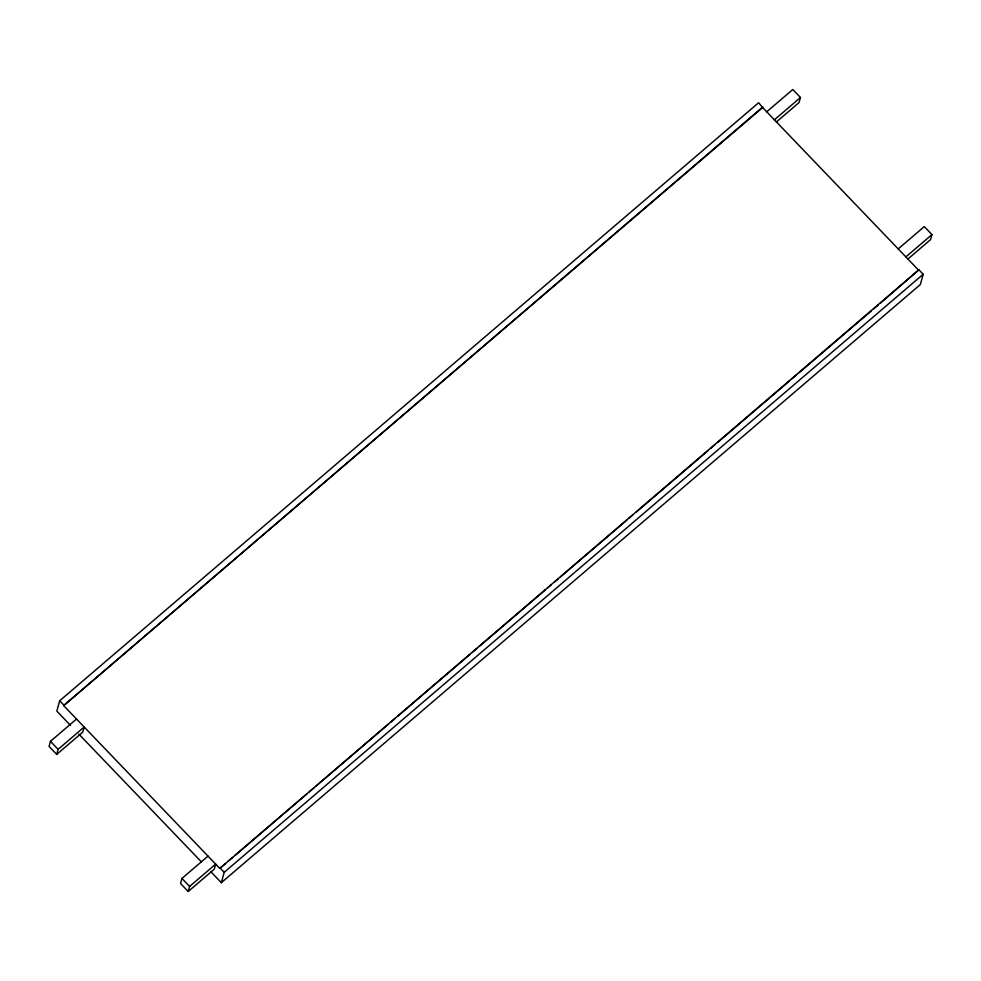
<?xml version="1.0" encoding="UTF-8"?>
<svg xmlns="http://www.w3.org/2000/svg" width="981" height="981" viewBox="0 0 981 981"><rect width="100%" height="100%" fill="white"/><g stroke="black" fill="none" stroke-linecap="round" stroke-linejoin="round"><path stroke-width="1.47" d="M210.792 871.668L221.35 882.667L920.313 284.576L923.182 274.251L918.903 269.787L219.793 868.406L63.655 705.609L762.617 107.53L758.656 102.711L59.682 700.79L56.824 711.127L70.534 725.425M76.518 719.036L50.46 741.342L49.05 746.406L56.714 754.401L82.784 732.096L84.194 727.031L58.124 749.337L56.714 754.401M63.655 705.609L762.764 106.99M208.009 856.131L181.939 878.436L180.541 883.501L188.205 891.496L214.275 869.191L215.673 864.126L189.615 886.432L188.205 891.496M221.35 882.667L224.208 872.33L923.182 274.251M766.725 111.809L792.795 89.504L800.459 97.499L799.061 102.564L776.388 121.963M880.374 303.166L918.903 269.787M898.216 248.904L924.286 226.599L931.95 234.594L930.54 239.658L907.879 259.058M774.401 119.805L800.459 97.499M905.88 256.899L931.95 234.594M220.946 867.412L225.605 863.439M227.923 861.441L232.583 857.468M234.913 855.469L307.016 793.776M309.334 791.777L313.994 787.804M316.323 785.818L388.427 724.113M390.745 722.126L395.404 718.141M397.734 716.155L469.838 654.45M472.155 652.463L476.815 648.478M479.133 646.491L545.436 589.765M547.754 587.778L551.248 584.786M554.731 581.807L558.226 578.827M560.543 576.828L626.847 520.102M629.164 518.115L632.659 515.135M636.142 512.143L708.257 450.451M710.575 448.452L715.235 444.479M717.552 442.48L789.668 380.787M791.986 378.801L796.646 374.816M798.963 372.829L871.079 311.124M873.397 309.138L878.056 305.152M762.617 107.53L918.756 270.327M59.682 700.79L63.802 705.081M219.94 867.878L224.208 872.33M78.971 734.217L201.301 861.772M50.46 741.342L58.124 749.337M181.939 878.436L189.615 886.432"/></g></svg>
